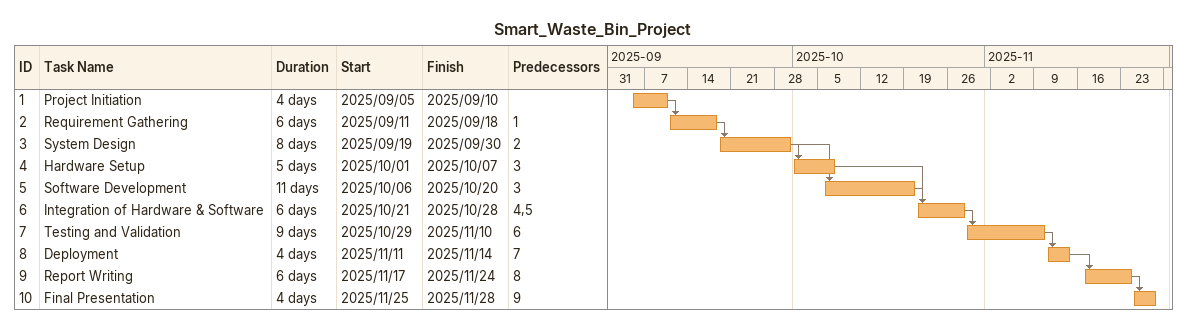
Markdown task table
Smart_Waste_Bin_Project

| ID | Task | Duration | Start | Finish | Predecessors |
|---|---|---|---|---|---|
| 1 | Project Initiation | 4d | 2025-09-05 | 2025-09-10 |  |
| 2 | Requirement Gathering | 6d | 2025-09-11 | 2025-09-18 | 1 |
| 3 | System Design | 8d | 2025-09-19 | 2025-09-30 | 2 |
| 4 | Hardware Setup | 5d | 2025-10-01 | 2025-10-07 | 3 |
| 5 | Software Development | 11d | 2025-10-06 | 2025-10-20 | 3 |
| 6 | Integration of Hardware & Software | 6d | 2025-10-21 | 2025-10-28 | 4, 5 |
| 7 | Testing and Validation | 9d | 2025-10-29 | 2025-11-10 | 6 |
| 8 | Deployment | 4d | 2025-11-11 | 2025-11-14 | 7 |
| 9 | Report Writing | 6d | 2025-11-17 | 2025-11-24 | 8 |
| 10 | Final Presentation | 4d | 2025-11-25 | 2025-11-28 | 9 |
